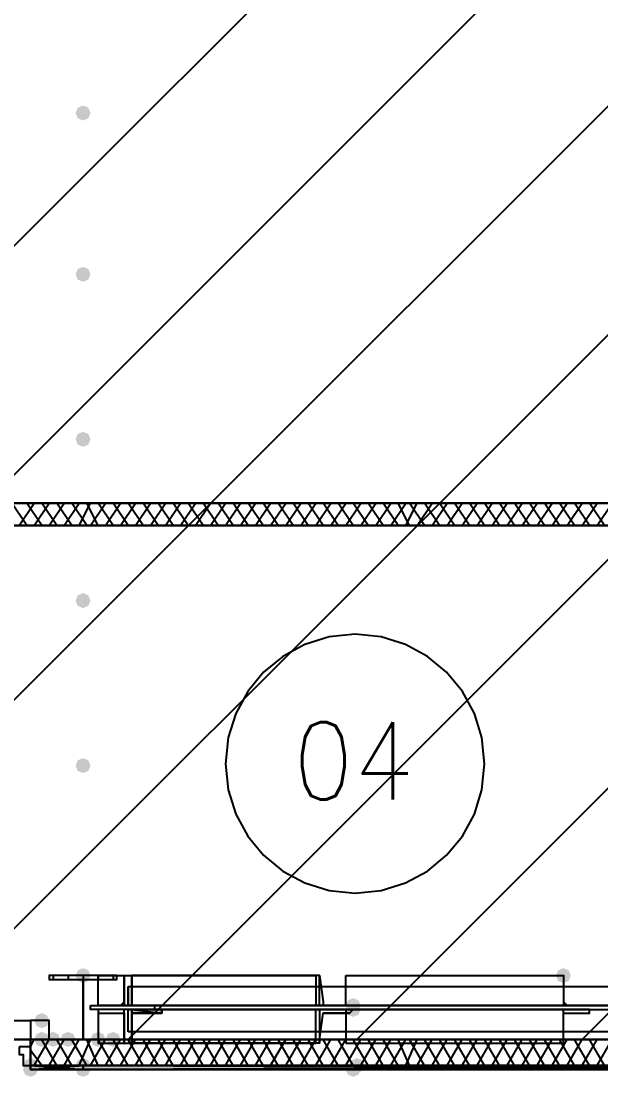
# Model space of a CAD drawing. Header units: millimetres. Extents: x 0 to 420, y 0 to 297.
# Drawn here: x 377.8 to 384.34, y 118.03 to 129.94 of the extents above; entities that cross this region are included whole.
import ezdxf

# ---------------------------------------------------------------- set-up
doc = ezdxf.new("R2010")
doc.units = ezdxf.units.MM
doc.layers.get('0').update_dxf_attribs({"linetype": 'CONTINUOUS'})
doc.styles.get("Standard").update_dxf_attribs({"font": 'STANDARD'})

msp = doc.modelspace()

# ---------------------------------------------------------------- hatches: boundary and pattern name
at = {"true_color": 0x000007}
for points in [[(378.587, 128.905), (378.562129, 128.845204), (378.502333, 128.820333), (378.442538, 128.845204), (378.417667, 128.905), (378.442537, 128.964796), (378.502333, 128.989667), (378.562129, 128.964796)], [(378.587, 127.084667), (378.562129, 127.024871), (378.502333, 127), (378.442538, 127.024871), (378.417667, 127.084667), (378.442537, 127.144462), (378.502333, 127.169333), (378.562129, 127.144463)], [(378.587, 125.222), (378.562129, 125.162204), (378.502333, 125.137333), (378.442538, 125.162204), (378.417667, 125.222), (378.442537, 125.281796), (378.502333, 125.306667), (378.562129, 125.281796)], [(378.587, 123.401667), (378.562129, 123.341871), (378.502333, 123.317), (378.442538, 123.341871), (378.417667, 123.401667), (378.442537, 123.461462), (378.502333, 123.486333), (378.562129, 123.461463)], [(378.587, 121.539), (378.562129, 121.479204), (378.502333, 121.454333), (378.442538, 121.479204), (378.417667, 121.539), (378.442537, 121.598796), (378.502333, 121.623667), (378.562129, 121.598796)], [(378.587, 119.168333), (378.562129, 119.108538), (378.502333, 119.083667), (378.442538, 119.108538), (378.417667, 119.168333), (378.442537, 119.228129), (378.502333, 119.253), (378.562129, 119.228129)], [(384.005667, 119.168333), (383.980796, 119.108538), (383.921, 119.083667), (383.861204, 119.108538), (383.836333, 119.168333), (383.861204, 119.228129), (383.921, 119.253), (383.980796, 119.228129)], [(381.635, 118.829667), (381.610129, 118.769871), (381.550333, 118.745), (381.490537, 118.769871), (381.465667, 118.829667), (381.490537, 118.889462), (381.550333, 118.914333), (381.610129, 118.889463)], [(381.635, 118.787333), (381.610129, 118.727537), (381.550333, 118.702667), (381.490537, 118.727537), (381.465667, 118.787333), (381.490537, 118.847129), (381.550333, 118.872), (381.610129, 118.847129)], [(378.121333, 118.660333), (378.096462, 118.600538), (378.036667, 118.575667), (377.976871, 118.600538), (377.952, 118.660333), (377.976871, 118.720129), (378.036667, 118.745), (378.096462, 118.720129)], [(378.121333, 118.448667), (378.096462, 118.388871), (378.036667, 118.364), (377.976871, 118.388871), (377.952, 118.448667), (377.976871, 118.508462), (378.036667, 118.533333), (378.096462, 118.508463)], [(378.248333, 118.448667), (378.223462, 118.388871), (378.163667, 118.364), (378.103871, 118.388871), (378.079, 118.448667), (378.103871, 118.508462), (378.163667, 118.533333), (378.223462, 118.508463)], [(378.417667, 118.448667), (378.392796, 118.388871), (378.333, 118.364), (378.273204, 118.388871), (378.248333, 118.448667), (378.273204, 118.508462), (378.333, 118.533333), (378.392796, 118.508463)], [(378.756333, 118.448667), (378.731462, 118.388871), (378.671667, 118.364), (378.611871, 118.388871), (378.587, 118.448667), (378.611871, 118.508462), (378.671667, 118.533333), (378.731462, 118.508463)], [(378.925667, 118.448667), (378.900796, 118.388871), (378.841, 118.364), (378.781204, 118.388871), (378.756333, 118.448667), (378.781204, 118.508462), (378.841, 118.533333), (378.900796, 118.508463)]]:
    msp.add_hatch(color=0, dxfattribs=at).paths.add_polyline_path(points, flags=0)
at = {"true_color": 0x000062}
h = msp.add_hatch(color=0, dxfattribs=at)
h.paths.add_polyline_path([(379.052667, 119.168333), (379.052667, 118.914333)], flags=0)
h.paths.add_polyline_path([(379.052667, 118.914333), (379.052667, 119.168333)], flags=0)
h = msp.add_hatch(color=0, dxfattribs=at)
h.paths.add_polyline_path([(379.052667, 118.914333), (379.052667, 118.872)], flags=0)
h.paths.add_polyline_path([(379.052667, 118.872), (379.052667, 118.914333)], flags=0)
h = msp.add_hatch(color=0, dxfattribs=at)
h.paths.add_polyline_path([(379.052667, 118.872), (379.052667, 118.829667)], flags=0)
h.paths.add_polyline_path([(379.052667, 118.829667), (379.052667, 118.872)], flags=0)
h = msp.add_hatch(color=0, dxfattribs=at)
h.paths.add_polyline_path([(379.052667, 118.829667), (379.095, 118.829667)], flags=0)
h.paths.add_polyline_path([(379.095, 118.829667), (379.052667, 118.829667)], flags=0)
h = msp.add_hatch(color=0, dxfattribs=at)
h.paths.add_polyline_path([(379.349, 118.829667), (379.052667, 118.829667)], flags=0)
h.paths.add_polyline_path([(379.349, 118.829667), (379.052667, 118.829667), (379.095, 118.829667)], flags=0)
h = msp.add_hatch(color=0, dxfattribs=at)
h.paths.add_polyline_path([(379.052667, 118.829667), (379.391333, 118.829667)], flags=0)
h.paths.add_polyline_path([(379.391333, 118.829667), (379.052667, 118.829667)], flags=0)
h.paths.add_polyline_path([(379.391333, 118.829667), (379.052667, 118.829667)], flags=0)
h.paths.add_polyline_path([(379.052667, 118.829667), (379.391333, 118.829667)], flags=0)
h.paths.add_polyline_path([(379.391333, 118.829667), (379.052667, 118.829667)], flags=0)
h.paths.add_polyline_path([(379.391333, 118.829667), (379.052667, 118.829667)], flags=0)
h.paths.add_polyline_path([(379.052667, 118.829667), (379.391333, 118.829667)], flags=0)
h.paths.add_polyline_path([(379.391333, 118.829667), (379.052667, 118.829667)], flags=0)
h.paths.add_polyline_path([(379.391333, 118.829667), (379.052667, 118.829667)], flags=0)
h.paths.add_polyline_path([(379.052667, 118.829667), (379.391333, 118.829667)], flags=0)
h.paths.add_polyline_path([(379.391333, 118.829667), (379.052667, 118.829667)], flags=0)
h.paths.add_polyline_path([(379.391333, 118.829667), (379.052667, 118.829667)], flags=0)
h.paths.add_polyline_path([(379.052667, 118.829667), (379.391333, 118.829667)], flags=0)
for points in [[(379.391333, 118.829667), (379.349, 118.829667)], [(379.052667, 118.745), (379.095, 118.745)]]:
    msp.add_hatch(color=0, dxfattribs=at).paths.add_polyline_path(points, flags=0)
h = msp.add_hatch(color=0, dxfattribs=at)
h.paths.add_polyline_path([(379.349, 118.829667), (379.391333, 118.829667)], flags=0)
h.paths.add_polyline_path([(379.391333, 118.829667), (379.349, 118.829667)], flags=0)
h = msp.add_hatch(color=0, dxfattribs=at)
h.paths.add_polyline_path([(379.052667, 118.787333), (379.391333, 118.787333)], flags=0)
h.paths.add_polyline_path([(379.391333, 118.787333), (379.052667, 118.787333)], flags=0)
h.paths.add_polyline_path([(379.391333, 118.787333), (379.052667, 118.787333)], flags=0)
h.paths.add_polyline_path([(379.052667, 118.787333), (379.391333, 118.787333)], flags=0)
h.paths.add_polyline_path([(379.391333, 118.787333), (379.052667, 118.787333)], flags=0)
h.paths.add_polyline_path([(379.391333, 118.787333), (379.052667, 118.787333)], flags=0)
h.paths.add_polyline_path([(379.052667, 118.787333), (379.391333, 118.787333)], flags=0)
h.paths.add_polyline_path([(379.391333, 118.787333), (379.052667, 118.787333)], flags=0)
h.paths.add_polyline_path([(379.391333, 118.787333), (379.052667, 118.787333)], flags=0)
h = msp.add_hatch(color=0, dxfattribs=at)
h.paths.add_polyline_path([(379.391333, 118.787333), (379.052667, 118.787333), (379.391333, 118.745)], flags=0)
h.paths.add_polyline_path([(379.052667, 118.787333), (379.391333, 118.745), (379.052667, 118.745)], flags=0)
h.paths.add_polyline_path([(379.391333, 118.745), (379.052667, 118.745)], flags=0)
h.paths.add_polyline_path([(379.052667, 118.745), (379.391333, 118.745)], flags=0)
h.paths.add_polyline_path([(379.391333, 118.745), (379.349, 118.745)], flags=0)
h.paths.add_polyline_path([(379.391333, 118.745), (379.349, 118.745)], flags=0)
h.paths.add_polyline_path([(379.349, 118.745), (379.391333, 118.745)], flags=0)
h = msp.add_hatch(color=0, dxfattribs=at)
h.paths.add_polyline_path([(379.095, 118.745), (379.052667, 118.745)], flags=0)
h.paths.add_polyline_path([(379.095, 118.745), (379.052667, 118.745), (379.349, 118.745)], flags=0)
h = msp.add_hatch(color=0, dxfattribs=at)
h.paths.add_polyline_path([(379.052667, 118.745), (379.052667, 118.702667)], flags=0)
h.paths.add_polyline_path([(379.052667, 118.702667), (379.052667, 118.745)], flags=0)
h = msp.add_hatch(color=0, dxfattribs=at)
h.paths.add_polyline_path([(379.052667, 118.702667), (379.052667, 118.448667)], flags=0)
h.paths.add_polyline_path([(379.052667, 118.448667), (379.052667, 118.702667)], flags=0)
h = msp.add_hatch(color=0, dxfattribs=at)
h.paths.add_polyline_path([(379.052667, 118.448667), (379.052667, 118.406333)], flags=0)
h.paths.add_polyline_path([(379.052667, 118.406333), (379.052667, 118.448667)], flags=0)
at = {"true_color": 0x0000fe}
for points in [[(377.994333, 118.152333), (377.969462, 118.092537), (377.909667, 118.067667), (377.849871, 118.092537), (377.825, 118.152333), (377.849871, 118.212129), (377.909667, 118.237), (377.969462, 118.212129)], [(378.587, 118.152333), (378.562129, 118.092537), (378.502333, 118.067667), (378.442538, 118.092537), (378.417667, 118.152333), (378.442537, 118.212129), (378.502333, 118.237), (378.562129, 118.212129)], [(378.587, 118.152333), (378.562129, 118.092537), (378.502333, 118.067667), (378.442538, 118.092537), (378.417667, 118.152333), (378.442537, 118.212129), (378.502333, 118.237), (378.562129, 118.212129)], [(381.677333, 118.152333), (381.652462, 118.092537), (381.592667, 118.067667), (381.532871, 118.092537), (381.508, 118.152333), (381.532871, 118.212129), (381.592667, 118.237), (381.652462, 118.212129)], [(377.994333, 118.11), (377.969462, 118.050204), (377.909667, 118.025333), (377.849871, 118.050204), (377.825, 118.11), (377.849871, 118.169796), (377.909667, 118.194667), (377.969462, 118.169796)], [(378.587, 118.11), (378.562129, 118.050204), (378.502333, 118.025333), (378.442538, 118.050204), (378.417667, 118.11), (378.442537, 118.169796), (378.502333, 118.194667), (378.562129, 118.169796)], [(378.587, 118.11), (378.562129, 118.050204), (378.502333, 118.025333), (378.442538, 118.050204), (378.417667, 118.11), (378.442537, 118.169796), (378.502333, 118.194667), (378.562129, 118.169796)], [(381.635, 118.11), (381.610129, 118.050204), (381.550333, 118.025333), (381.490537, 118.050204), (381.465667, 118.11), (381.490537, 118.169796), (381.550333, 118.194667), (381.610129, 118.169796)]]:
    msp.add_hatch(color=0, dxfattribs=at).paths.add_polyline_path(points, flags=0)
at = {"true_color": 0x000007}
h = msp.add_hatch(color=0, dxfattribs=at)
h.paths.add_polyline_path([(378.502333, 118.152333), (377.909667, 118.152333), (378.502333, 118.11)], flags=0)
h.paths.add_polyline_path([(377.909667, 118.152333), (378.502333, 118.11), (377.909667, 118.11)], flags=0)
h = msp.add_hatch(color=0, dxfattribs=at)
h.paths.add_polyline_path([(390.736667, 118.152333), (378.502333, 118.152333), (390.736667, 118.11)], flags=0)
h.paths.add_polyline_path([(378.502333, 118.152333), (390.736667, 118.11), (378.502333, 118.11)], flags=0)

# ---------------------------------------------------------------- linework, layer by layer
at = {"color": 0, "true_color": 0x000007}
for points in [[(368.723333, 152.908), (361.272667, 152.908), (361.272667, 118.448667), (373.930333, 118.448667), (373.930333, 124.502333), (390.440333, 124.502333), (390.440333, 135.805333), (390.440333, 152.908)], [(378.883333, 119.168333), (378.121333, 119.168333), (378.121333, 119.126), (378.502333, 119.126), (378.502333, 118.448667), (378.121333, 118.448667), (378.883333, 118.448667), (378.502333, 118.448667), (378.502333, 119.126), (378.883333, 119.126)], [(381.465667, 119.168333), (383.921, 119.168333), (383.921, 118.829667), (381.465667, 118.829667)], [(378.587, 118.829667), (379.306667, 118.829667), (379.306667, 118.787333), (378.587, 118.787333)], [(379.010333, 118.829667), (389.593667, 118.829667)], [(381.465667, 118.406333), (383.921, 118.406333), (383.921, 118.787333), (381.465667, 118.787333)], [(378.121333, 118.660333), (377.909667, 118.660333), (377.909667, 118.448667), (378.121333, 118.448667), (378.121333, 118.660333), (377.909667, 118.660333), (377.909667, 118.448667), (378.121333, 118.448667)], [(377.782667, 118.364), (377.782667, 118.279333), (377.825, 118.279333), (377.825, 118.152333), (377.909667, 118.152333), (377.909667, 118.364)], [(378.502333, 118.152333), (377.909667, 118.152333), (378.502333, 118.11)], [(377.909667, 118.152333), (378.502333, 118.11), (377.909667, 118.11)], [(377.909667, 118.11), (377.909667, 118.152333), (378.502333, 118.152333), (378.502333, 118.11), (377.909667, 118.11), (378.502333, 118.11), (378.502333, 118.152333), (377.909667, 118.152333)], [(390.736667, 118.152333), (378.502333, 118.152333), (390.736667, 118.11)], [(378.502333, 118.152333), (390.736667, 118.11), (378.502333, 118.11)]]:
    msp.add_lwpolyline(points, close=True, dxfattribs=at)
at = {"color": 0, "true_color": 0x000004}
for points in [[(368.765667, 118.448666), (390.440333, 140.123333)], [(371.348, 118.448666), (390.440333, 137.540999)], [(373.888, 118.448666), (390.440333, 135.000999)], [(376.470334, 118.448666), (390.440333, 132.418666)], [(379.010333, 118.448666), (390.440333, 129.878666)], [(381.592667, 118.448666), (390.440333, 127.296333)], [(384.132667, 118.448666), (390.440333, 124.756333)]]:
    msp.add_lwpolyline(points, dxfattribs=at)
at = {"color": 0, "true_color": 0x000007}
for points in [[(390.440333, 124.502333), (373.930333, 124.502333)], [(377.867333, 124.248333), (377.698, 124.502333)], [(377.782667, 124.248333), (377.952, 124.502333)], [(378.036667, 124.248333), (377.867333, 124.502333)], [(377.952, 124.248333), (378.121333, 124.502333)], [(378.206, 124.248333), (378.036667, 124.502333)], [(378.121333, 124.248333), (378.290667, 124.502333)], [(378.375333, 124.248333), (378.206, 124.502333)], [(378.290667, 124.248333), (378.46, 124.502333)], [(378.544667, 124.248333), (378.375333, 124.502333)], [(378.46, 124.248333), (378.587, 124.502333)], [(378.671667, 124.248333), (378.544667, 124.502333)], [(378.587, 124.248333), (378.756333, 124.502333)], [(378.841, 124.248333), (378.671667, 124.502333)], [(378.756333, 124.248333), (378.925667, 124.502333)], [(379.010333, 124.248333), (378.841, 124.502333)], [(378.925667, 124.248333), (379.095, 124.502333)], [(379.179667, 124.248333), (379.010333, 124.502333)], [(379.095, 124.248333), (379.264333, 124.502333)], [(379.349, 124.248333), (379.179667, 124.502333)], [(379.264333, 124.248333), (379.433667, 124.502333)], [(379.518333, 124.248333), (379.349, 124.502333)], [(379.433667, 124.248333), (379.603, 124.502333)], [(379.687667, 124.248333), (379.518333, 124.502333)], [(379.603, 124.248333), (379.772333, 124.502333)], [(379.857, 124.248333), (379.687667, 124.502333)], [(379.772333, 124.248333), (379.941667, 124.502333)], [(380.026333, 124.248333), (379.857, 124.502333)], [(379.941667, 124.248333), (380.111, 124.502333)], [(380.195667, 124.248333), (380.026333, 124.502333)], [(380.111, 124.248333), (380.280333, 124.502333)], [(380.365, 124.248333), (380.195667, 124.502333)], [(380.280333, 124.248333), (380.449667, 124.502333)], [(380.534333, 124.248333), (380.365, 124.502333)], [(380.449667, 124.248333), (380.619, 124.502333)], [(380.703667, 124.248333), (380.534333, 124.502333)], [(380.619, 124.248333), (380.788333, 124.502333)], [(380.873, 124.248333), (380.703667, 124.502333)], [(380.788333, 124.248333), (380.957667, 124.502333)], [(381.042333, 124.248333), (380.873, 124.502333)], [(380.957667, 124.248333), (381.127, 124.502333)], [(381.211667, 124.248333), (381.042333, 124.502333)], [(381.127, 124.248333), (381.296333, 124.502333)], [(381.381, 124.248333), (381.211667, 124.502333)], [(381.296333, 124.248333), (381.465667, 124.502333)], [(381.550333, 124.248333), (381.381, 124.502333)], [(381.465667, 124.248333), (381.635, 124.502333)], [(381.719667, 124.248333), (381.550333, 124.502333)], [(381.635, 124.248333), (381.804333, 124.502333)], [(381.889, 124.248333), (381.719667, 124.502333)], [(381.804333, 124.248333), (381.973667, 124.502333)], [(382.058333, 124.248333), (381.889, 124.502333)], [(381.973667, 124.248333), (382.143, 124.502333)], [(382.185333, 124.248333), (382.058333, 124.502333)], [(382.143, 124.248333), (382.27, 124.502333)], [(382.354667, 124.248333), (382.185333, 124.502333)], [(382.27, 124.248333), (382.439333, 124.502333)], [(382.524, 124.248333), (382.354667, 124.502333)], [(382.439333, 124.248333), (382.608667, 124.502333)], [(382.693333, 124.248333), (382.524, 124.502333)], [(382.608667, 124.248333), (382.778, 124.502333)], [(382.862667, 124.248333), (382.693333, 124.502333)], [(382.778, 124.248333), (382.947333, 124.502333)], [(383.032, 124.248333), (382.862667, 124.502333)], [(382.947333, 124.248333), (383.116667, 124.502333)], [(383.201333, 124.248333), (383.032, 124.502333)], [(383.116667, 124.248333), (383.286, 124.502333)], [(383.370667, 124.248333), (383.201333, 124.502333)], [(383.286, 124.248333), (383.455333, 124.502333)], [(383.54, 124.248333), (383.370667, 124.502333)], [(383.455333, 124.248333), (383.624667, 124.502333)], [(383.709333, 124.248333), (383.54, 124.502333)], [(383.624667, 124.248333), (383.794, 124.502333)], [(383.878667, 124.248333), (383.709333, 124.502333)], [(383.794, 124.248333), (383.963333, 124.502333)], [(384.048, 124.248333), (383.878667, 124.502333)], [(383.963333, 124.248333), (384.132667, 124.502333)], [(384.217333, 124.248333), (384.048, 124.502333)], [(384.132667, 124.248333), (384.302, 124.502333)], [(384.386667, 124.248333), (384.217333, 124.502333)], [(384.302, 124.248333), (384.471333, 124.502333)], [(373.930333, 124.248333), (390.440333, 124.248333)], [(383.032, 121.560167), (383.002328, 121.85451), (382.917228, 122.128662), (382.782572, 122.376749), (382.604232, 122.592899), (382.388083, 122.771238), (382.139996, 122.905894), (381.865844, 122.990995), (381.5715, 123.020667), (381.277156, 122.990995), (381.003004, 122.905894), (380.754917, 122.771238), (380.538768, 122.592899), (380.360428, 122.376749), (380.225772, 122.128662), (380.140672, 121.85451), (380.111, 121.560167)], [(380.111, 121.560167), (380.140672, 121.265823), (380.225772, 120.991671), (380.360428, 120.743584), (380.538768, 120.527434), (380.754917, 120.349095), (381.003004, 120.214439), (381.277156, 120.129339), (381.5715, 120.099667), (381.865844, 120.129339), (382.139996, 120.214439), (382.388083, 120.349095), (382.604232, 120.527434), (382.782572, 120.743584), (382.917228, 120.991671), (383.002328, 121.265823), (383.032, 121.560167)], [(378.163667, 119.168333), (378.163667, 119.126)], [(378.333, 119.168333), (378.333, 119.126)], [(378.502333, 119.168333), (378.502333, 118.448667)], [(378.671667, 119.168333), (378.671667, 119.126)], [(378.968, 119.168333), (381.127, 119.168333), (381.127, 118.829667), (378.968, 118.829667), (378.671667, 118.829667), (378.925667, 118.829667), (378.968, 118.872), (378.968, 119.168333), (378.968, 118.829667)], [(379.052667, 118.829667), (378.671667, 118.829667), (378.671667, 119.168333), (379.052667, 119.168333)], [(378.841, 119.168333), (378.841, 119.126)], [(381.169333, 119.168333), (379.052667, 119.168333)], [(381.169333, 118.829667), (381.169333, 119.168333), (381.211667, 118.872), (381.211667, 118.829667)], [(383.921, 119.168333), (383.921, 118.872), (383.963333, 118.829667), (384.217333, 118.829667)], [(389.593667, 118.829667), (389.593667, 118.872), (389.593667, 119.041333), (379.010333, 119.041333), (379.010333, 118.872), (379.010333, 118.829667), (379.010333, 118.872), (379.010333, 119.041333)], [(381.169333, 118.829667), (379.052667, 118.829667)], [(379.391333, 118.829667), (379.095, 118.829667)], [(381.508, 118.829667), (381.211667, 118.829667), (381.254, 118.829667), (381.508, 118.829667), (381.550333, 118.829667), (381.169333, 118.829667)], [(384.217333, 118.829667), (383.921, 118.829667)], [(378.968, 118.406333), (381.127, 118.406333), (381.127, 118.787333), (378.968, 118.787333), (378.671667, 118.787333), (378.671667, 118.745), (378.925667, 118.745), (378.968, 118.745), (378.968, 118.448667), (378.968, 118.406333), (378.968, 118.787333)], [(379.052667, 118.787333), (378.671667, 118.787333), (378.671667, 118.406333), (379.052667, 118.406333)], [(379.010333, 118.533333), (379.010333, 118.787333), (389.593667, 118.787333)], [(381.169333, 118.787333), (379.052667, 118.787333)], [(381.169333, 118.787333), (381.169333, 118.406333), (379.052667, 118.406333)], [(379.391333, 118.745), (379.095, 118.745)], [(381.508, 118.745), (381.211667, 118.745), (381.254, 118.745), (381.508, 118.745), (381.550333, 118.787333), (381.169333, 118.787333)], [(381.169333, 118.448667), (381.211667, 118.745)], [(384.217333, 118.787333), (383.921, 118.787333)], [(383.921, 118.448667), (383.921, 118.745), (383.963333, 118.745), (384.217333, 118.745), (384.217333, 118.787333)], [(376.343333, 118.660333), (377.909667, 118.660333), (377.909667, 118.533333)], [(389.593667, 118.575667), (389.593667, 118.533333), (379.010333, 118.533333)], [(377.909667, 118.533333), (377.909667, 118.448667), (376.343333, 118.448667)], [(377.909667, 118.364), (377.952, 118.448667)], [(377.909667, 118.152333), (377.909667, 118.364), (377.909667, 118.448667)], [(377.909667, 118.448667), (377.909667, 118.364), (377.909667, 118.152333), (377.909667, 118.364)], [(390.440333, 118.448667), (377.909667, 118.448667)], [(377.952, 118.152333), (378.121333, 118.448667)], [(378.206, 118.152333), (378.036667, 118.448667)], [(378.121333, 118.152333), (378.290667, 118.448667)], [(378.375333, 118.152333), (378.206, 118.448667)], [(378.290667, 118.152333), (378.46, 118.448667)], [(378.544667, 118.152333), (378.375333, 118.448667)], [(378.46, 118.152333), (378.587, 118.448667)], [(378.671667, 118.152333), (378.544667, 118.448667)], [(378.587, 118.152333), (378.756333, 118.448667)], [(378.841, 118.152333), (378.671667, 118.448667)], [(378.756333, 118.152333), (378.925667, 118.448667)], [(379.010333, 118.152333), (378.841, 118.448667)], [(378.925667, 118.152333), (379.095, 118.448667)], [(379.179667, 118.152333), (379.010333, 118.448667)], [(379.095, 118.152333), (379.264333, 118.448667)], [(379.349, 118.152333), (379.179667, 118.448667)], [(379.264333, 118.152333), (379.433667, 118.448667)], [(379.518333, 118.152333), (379.349, 118.448667)], [(379.433667, 118.152333), (379.603, 118.448667)], [(379.687667, 118.152333), (379.518333, 118.448667)], [(379.603, 118.152333), (379.772333, 118.448667)], [(379.857, 118.152333), (379.687667, 118.448667)], [(379.772333, 118.152333), (379.941667, 118.448667)], [(380.026333, 118.152333), (379.857, 118.448667)], [(379.941667, 118.152333), (380.111, 118.448667)], [(380.195667, 118.152333), (380.026333, 118.448667)], [(380.111, 118.152333), (380.280333, 118.448667)], [(380.365, 118.152333), (380.195667, 118.448667)], [(380.280333, 118.152333), (380.449667, 118.448667)], [(380.534333, 118.152333), (380.365, 118.448667)], [(380.449667, 118.152333), (380.619, 118.448667)], [(380.703667, 118.152333), (380.534333, 118.448667)], [(380.619, 118.152333), (380.788333, 118.448667)], [(380.873, 118.152333), (380.703667, 118.448667)], [(380.788333, 118.152333), (380.957667, 118.448667)], [(381.042333, 118.152333), (380.873, 118.448667)], [(380.957667, 118.152333), (381.127, 118.448667)], [(381.211667, 118.152333), (381.042333, 118.448667)], [(381.127, 118.152333), (381.296333, 118.448667)], [(381.169333, 118.406333), (381.169333, 118.448667)], [(381.381, 118.152333), (381.211667, 118.448667)], [(381.296333, 118.152333), (381.465667, 118.448667)], [(381.550333, 118.152333), (381.381, 118.448667)], [(381.465667, 118.152333), (381.635, 118.448667)], [(381.719667, 118.152333), (381.550333, 118.448667)], [(381.635, 118.152333), (381.804333, 118.448667)], [(381.889, 118.152333), (381.719667, 118.448667)], [(381.804333, 118.152333), (381.973667, 118.448667)], [(382.058333, 118.152333), (381.889, 118.448667)], [(381.973667, 118.152333), (382.143, 118.448667)], [(382.185333, 118.152333), (382.058333, 118.448667)], [(382.143, 118.152333), (382.27, 118.448667)], [(382.354667, 118.152333), (382.185333, 118.448667)], [(382.27, 118.152333), (382.439333, 118.448667)], [(382.524, 118.152333), (382.354667, 118.448667)], [(382.439333, 118.152333), (382.608667, 118.448667)], [(382.693333, 118.152333), (382.524, 118.448667)], [(382.608667, 118.152333), (382.778, 118.448667)], [(382.862667, 118.152333), (382.693333, 118.448667)], [(382.778, 118.152333), (382.947333, 118.448667)], [(383.032, 118.152333), (382.862667, 118.448667)], [(382.947333, 118.152333), (383.116667, 118.448667)], [(383.201333, 118.152333), (383.032, 118.448667)], [(383.116667, 118.152333), (383.286, 118.448667)], [(383.370667, 118.152333), (383.201333, 118.448667)], [(383.286, 118.152333), (383.455333, 118.448667)], [(383.54, 118.152333), (383.370667, 118.448667)], [(383.455333, 118.152333), (383.624667, 118.448667)], [(383.709333, 118.152333), (383.54, 118.448667)], [(383.624667, 118.152333), (383.794, 118.448667)], [(383.878667, 118.152333), (383.709333, 118.448667)], [(383.794, 118.152333), (383.963333, 118.448667)], [(384.048, 118.152333), (383.878667, 118.448667)], [(383.921, 118.406333), (383.921, 118.448667)], [(383.963333, 118.152333), (384.132667, 118.448667)], [(384.217333, 118.152333), (384.048, 118.448667)], [(384.132667, 118.152333), (384.302, 118.448667)], [(384.386667, 118.152333), (384.217333, 118.448667)], [(384.302, 118.152333), (384.471333, 118.448667)], [(378.036667, 118.152333), (377.909667, 118.321667)], [(377.909667, 118.11), (378.502333, 118.11), (377.909667, 118.11), (378.502333, 118.152333)], [(377.909667, 118.152333), (390.736667, 118.152333)], [(378.502333, 118.152333), (390.736667, 118.152333), (378.502333, 118.11), (390.736667, 118.11)], [(390.736667, 118.152333), (378.502333, 118.152333), (378.502333, 118.11), (390.779, 118.11)], [(390.736667, 118.152333), (378.502333, 118.152333), (378.502333, 118.11), (390.779, 118.11)]]:
    msp.add_lwpolyline(points, dxfattribs=at)
at = {"color": 0, "true_color": 0x000008}
msp.add_lwpolyline([(373.930333, 124.248333), (373.930333, 118.448667), (390.440333, 118.448667), (390.440333, 124.248333)], close=True, dxfattribs=at)
at = {"color": 0, "true_color": 0x000062}
for points in [[(379.052667, 119.168333), (379.052667, 118.914333)], [(379.052667, 118.914333), (379.052667, 119.168333)], [(379.052667, 118.914333), (379.052667, 118.872)], [(379.052667, 118.872), (379.052667, 118.914333)], [(379.052667, 118.872), (379.052667, 118.829667)], [(379.052667, 118.829667), (379.052667, 118.872)], [(379.052667, 118.829667), (379.095, 118.829667)], [(379.095, 118.829667), (379.052667, 118.829667)], [(379.349, 118.829667), (379.052667, 118.829667)], [(379.349, 118.829667), (379.052667, 118.829667), (379.095, 118.829667)], [(379.052667, 118.829667), (379.391333, 118.829667)], [(379.391333, 118.829667), (379.052667, 118.829667)], [(379.391333, 118.829667), (379.052667, 118.829667)], [(379.052667, 118.829667), (379.391333, 118.829667)], [(379.391333, 118.829667), (379.052667, 118.829667)], [(379.391333, 118.829667), (379.052667, 118.829667)], [(379.052667, 118.829667), (379.391333, 118.829667)], [(379.391333, 118.829667), (379.052667, 118.829667)], [(379.391333, 118.829667), (379.052667, 118.829667)], [(379.052667, 118.829667), (379.391333, 118.829667)], [(379.391333, 118.829667), (379.052667, 118.829667)], [(379.391333, 118.829667), (379.052667, 118.829667)], [(379.052667, 118.829667), (379.391333, 118.829667)], [(379.391333, 118.829667), (379.349, 118.829667)], [(379.349, 118.829667), (379.391333, 118.829667)], [(379.391333, 118.829667), (379.349, 118.829667)], [(379.052667, 118.787333), (379.391333, 118.787333)], [(379.391333, 118.787333), (379.052667, 118.787333)], [(379.391333, 118.787333), (379.052667, 118.787333)], [(379.052667, 118.787333), (379.391333, 118.787333)], [(379.391333, 118.787333), (379.052667, 118.787333)], [(379.391333, 118.787333), (379.052667, 118.787333)], [(379.052667, 118.787333), (379.391333, 118.787333)], [(379.391333, 118.787333), (379.052667, 118.787333)], [(379.391333, 118.787333), (379.052667, 118.787333)], [(379.391333, 118.787333), (379.052667, 118.787333), (379.391333, 118.745)], [(379.052667, 118.787333), (379.391333, 118.745), (379.052667, 118.745)], [(379.391333, 118.745), (379.052667, 118.745)], [(379.052667, 118.745), (379.391333, 118.745)], [(379.095, 118.745), (379.052667, 118.745)], [(379.095, 118.745), (379.052667, 118.745), (379.349, 118.745)], [(379.052667, 118.745), (379.095, 118.745)], [(379.052667, 118.745), (379.052667, 118.702667)], [(379.052667, 118.702667), (379.052667, 118.745)], [(379.052667, 118.702667), (379.052667, 118.448667)], [(379.052667, 118.448667), (379.052667, 118.702667)], [(379.391333, 118.745), (379.349, 118.745)], [(379.391333, 118.745), (379.349, 118.745)], [(379.349, 118.745), (379.391333, 118.745)], [(379.052667, 118.448667), (379.052667, 118.406333)], [(379.052667, 118.406333), (379.052667, 118.448667)]]:
    msp.add_lwpolyline(points, close=True, dxfattribs=at)
for points in [[(379.391333, 118.829667), (379.052667, 118.829667), (379.052667, 119.168333)], [(379.391333, 118.829667), (379.349, 118.829667), (379.095, 118.829667), (379.052667, 118.829667), (379.052667, 118.872), (379.052667, 118.914333), (379.052667, 119.168333)], [(379.391333, 118.787333), (379.052667, 118.787333), (379.052667, 118.406333)], [(379.391333, 118.787333), (379.391333, 118.745), (379.349, 118.745), (379.095, 118.745), (379.052667, 118.745), (379.052667, 118.702667), (379.052667, 118.448667), (379.052667, 118.406333)]]:
    msp.add_lwpolyline(points, dxfattribs=at)

# ---------------------------------------------------------------- texts
at = {"color": 0, "true_color": 0x000007, "insert": (380.873014, 122.030029), "char_height": 0.872032, "width": 1.16270936, "attachment_point": 1}
msp.add_mtext('04', dxfattribs=at)

doc.saveas('drawing.dxf')
